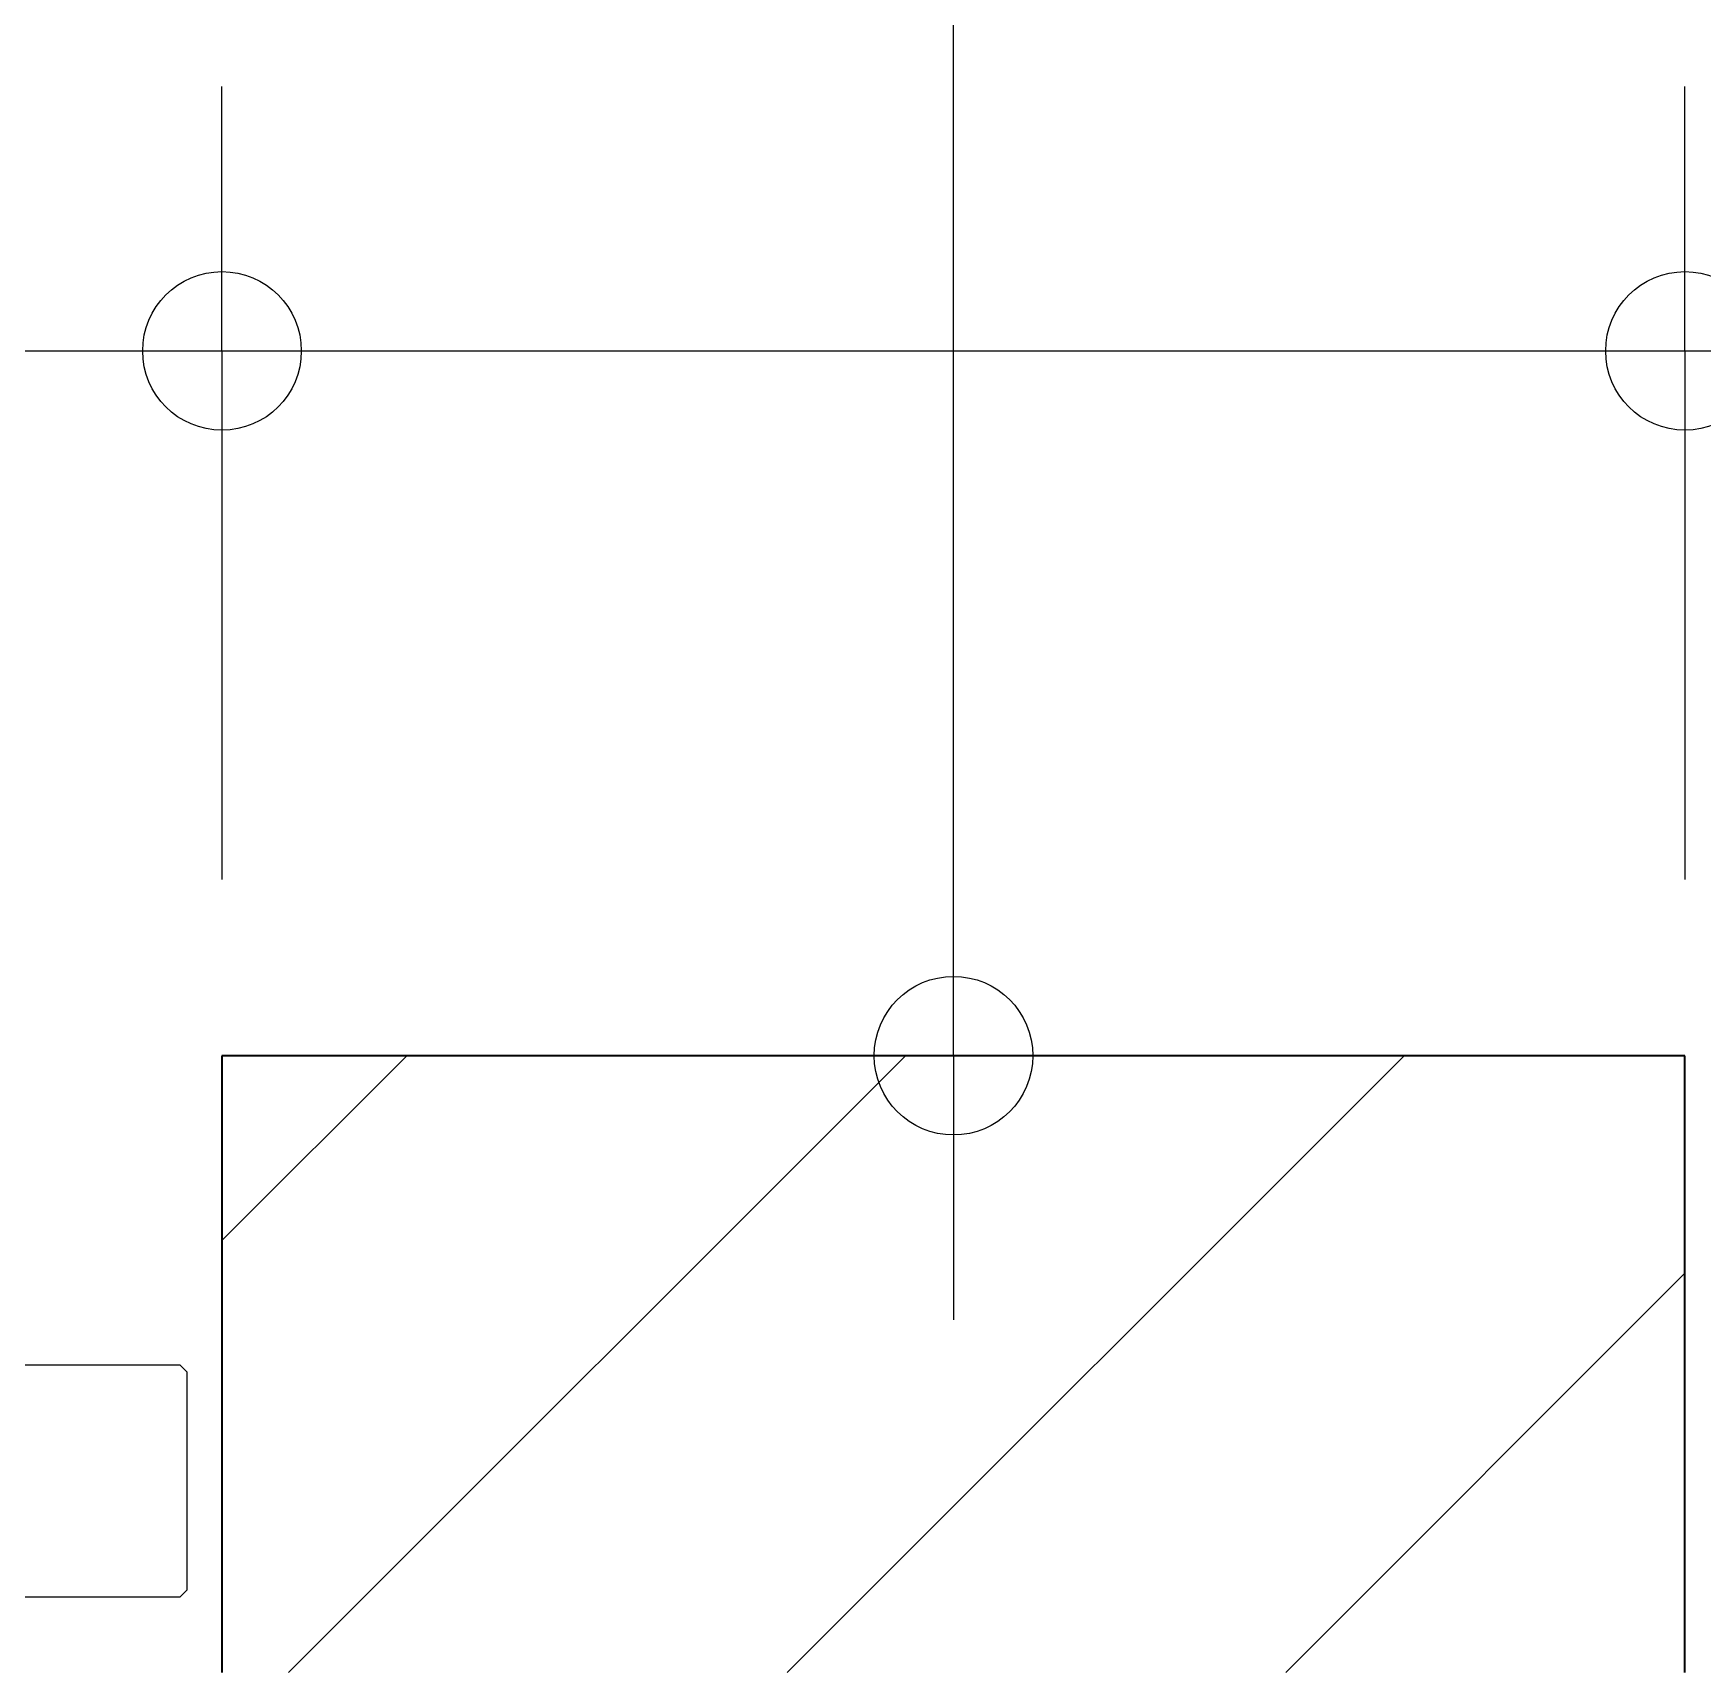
# Model space of a CAD drawing. Header units: centimetres. Extents: x 0.3 to 84.3, y 0.3 to 59.7.
# Drawn here: x 55.863 to 56.81, y 11.724 to 12.654 of the extents above; entities that cross this region are included whole.
import ezdxf

# ---------------------------------------------------------------- set-up
doc = ezdxf.new("R2010")
doc.units = ezdxf.units.CM
for name, pattern in [('AUSGEZOGEN', [0]), ('PUNKT', [6.35, 0, -6.35]), ('VERDECKT', [9.525, 6.35, -3.175])]:
    doc.linetypes.add(name, pattern=pattern)
for name, color, linetype, lineweight in [('Fenster', 7, 'AUSGEZOGEN', 35), ('Vermassung Decke', 180, 'VERDECKT', 50), ('Vorhangbrett', 7, 'AUSGEZOGEN', 25), ('Wand Mauerwerk tragend', 7, 'AUSGEZOGEN', 35), ('Werkplan- Ausfuehrungsmasse', 7, 'AUSGEZOGEN', 25)]:
    doc.layers.add(name, color=color, linetype=linetype, lineweight=lineweight)

msp = doc.modelspace()

# ---------------------------------------------------------------- linework, layer by layer
at = {"layer": 'Fenster', "color": 7, "linetype": 'AUSGEZOGEN', "lineweight": 25}
for p, q in [((55.802, 11.8986), (55.946, 11.8986)), ((55.946, 11.8986), (55.95, 11.8946)), ((55.95, 11.8946), (55.95, 11.7706)), ((55.946, 11.7666), (55.784, 11.7666)), ((55.95, 11.7706), (55.946, 11.7666))]:
    msp.add_line(p, q, dxfattribs=at)
at = {"layer": 'Vermassung Decke', "color": 92, "linetype": 'AUSGEZOGEN', "lineweight": 25, "true_color": 0x00c600}
for q in [(56.385, 14.409), (56.235, 12.074), (56.535, 12.074), (56.385, 12.074), (56.385, 11.924)]:
    msp.add_line((56.385, 12.074), q, dxfattribs=at)
msp.add_circle((56.385, 12.074), 0.045, dxfattribs=at)
at = {"layer": 'Vorhangbrett', "color": 191, "linetype": 'PUNKT', "lineweight": 25, "true_color": 0xbe96ea}
msp.add_line((47.96, 12.234), (62.21, 12.234), dxfattribs=at)
at = {"layer": 'Wand Mauerwerk tragend', "color": 7, "linetype": 'AUSGEZOGEN', "lineweight": 35}
for p, q in [((56.8, 12.074), (55.97, 12.074)), ((55.97, 12.074), (55.97, 11.724)), ((56.8, 11.724), (56.8, 12.074))]:
    msp.add_line(p, q, dxfattribs=at)
at = {"layer": 'Wand Mauerwerk tragend', "color": 7, "linetype": 'AUSGEZOGEN', "lineweight": 25}
for p, q in [((55.97, 11.96907), (56.07493, 12.074)), ((56.00777, 11.724), (56.35777, 12.074)), ((56.29061, 11.724), (56.64061, 12.074)), ((56.57346, 11.724), (56.8, 11.95054))]:
    msp.add_line(p, q, dxfattribs=at)
at = {"layer": 'Werkplan- Ausfuehrungsmasse', "color": 7, "linetype": 'AUSGEZOGEN', "lineweight": 25}
for p, q in [((55.97, 12.474), (55.97, 12.624)), ((56.8, 12.474), (56.8, 12.624)), ((49.44, 12.474), (55.97, 12.474)), ((55.97, 12.474), (55.97, 12.324)), ((55.97, 12.474), (55.97, 12.174)), ((55.97, 12.474), (56.8, 12.474)), ((56.8, 12.474), (56.8, 12.324)), ((56.8, 12.474), (56.8, 12.174)), ((56.8, 12.474), (62.72, 12.474))]:
    msp.add_line(p, q, dxfattribs=at)
for centre in [(55.97, 12.474), (56.8, 12.474)]:
    msp.add_circle(centre, 0.045, dxfattribs=at)

doc.saveas('drawing.dxf')
